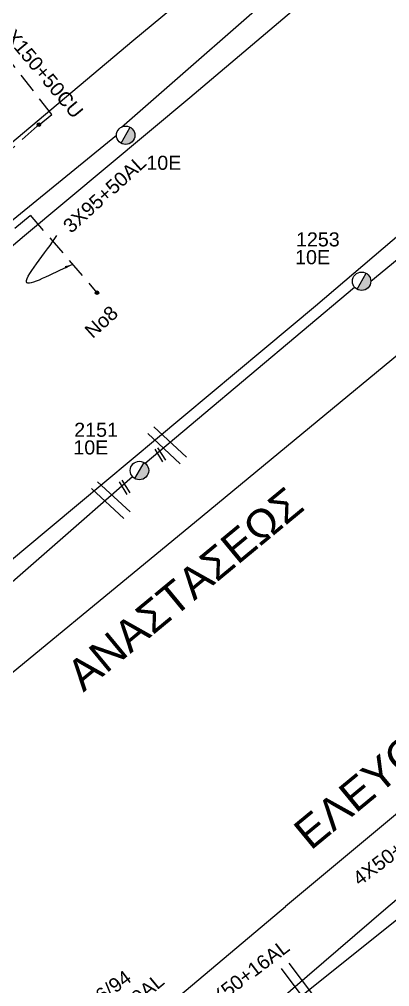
# Model space of a CAD drawing. Header units: millimetres. Extents: x 1266 to 3066, y 765 to 1784.
# Drawn here: x 1493.5 to 1540.8, y 1570.9 to 1694.6 of the extents above; entities that cross this region are included whole.
import ezdxf

# ---------------------------------------------------------------- set-up
doc = ezdxf.new("R2010")
doc.units = ezdxf.units.MM
doc.linetypes.add('DASHED', pattern=[19.05, 12.7, -6.35])
for name, color, linetype in [('Άγνωστα', 7, 'Continuous'), ('Γυμνά εναέρια ΧΤ και ΦΟΠ (3Φ)   4x50+16AL', 7, 'Continuous'), ('Επιγραφές - Σχήματα', 7, 'Continuous'), ('Καλώδια ΧΤ   3x150+50AL', 7, 'DASHED'), ('Καλώδια ΧΤ   3x150+50CU', 7, 'DASHED'), ('Μηχανική τομή', 7, 'Continuous'), ('Στύλος ΦΜ', 7, 'Continuous'), ('Στύλος ΦΜ @ 1', 7, 'Continuous'), ('Συνδέσεις', 7, 'Continuous'), ('Συνεστραμμένα ΧΤ   3x70+54.6+25 AL', 7, 'SYN_LINE'), ('Τομή', 7, 'Continuous'), ('Υπόβαθρο ΔΕΗ', 7, 'Continuous')]:
    doc.layers.add(name, color=color, linetype=linetype)
doc.styles.get("Standard").update_dxf_attribs({"font": 'arial.ttf'})
doc.linetypes.add('SYN_LINE', pattern='A,0.5,-0.0001,["/\\/\\/\\/",Standard,S=0.1,R=0,X=0,Y=-0.05],-0.25', length=0.7501)
doc.dimstyles.new('ISO-25', dxfattribs={"dimtxt": 2.5, "dimasz": 2.5, "dimexe": 1.25, "dimexo": 0.625, "dimtad": 1, "dimtxsty": 'Standard', "dimcen": 2.5, "dimadec": 0, "dimazin": 0, "dimtfac": 1, "dimtmove": 0, "dimatfit": 3, "dimfxl": 1, "dimarcsym": 0})

# ---------------------------------------------------------------- blocks, each defined once
blk = doc.blocks.new('ΥΠΑΡΧΩΝ ΤΣΙΜΕΝΤΕΝΙΟΣ ΣΤΥΛΟΣ')
at = {"layer": 'Στύλος ΦΜ'}
blk.add_hatch(color=7, dxfattribs=at).paths.add_polyline_path([(-1.29, -2.28, 0.574793), (2.62, 0, 0.268822), (1.3, 2.27)])
at = {"layer": 'Στύλος ΦΜ', "color": 7}
blk.add_line((-1.29, -2.28), (1.3, 2.27), dxfattribs=at)
blk.add_circle((0, 0), 2.62, dxfattribs=at)
at = {"layer": 'Στύλος ΦΜ', "flags": 4}
for tag, p in [('ΑΡΙΘΜΟΣ', (-4.68, 8.05)), ('ΤΥΠΟΣ', (-4.91, 3.03))]:
    blk.add_attdef(tag, p, '', height=4, dxfattribs=at)
blk = doc.blocks.new('_ΣΥΝΔΕΣΗ')
at = {"layer": 'Συνδέσεις', "linetype": 'SYN_LINE', "ltscale": 40}
blk.add_hatch(color=256, dxfattribs=at).paths.add_polyline_path([(0.5, -0.01, 1), (-0.5, -0.01, 1)])
at = {"layer": 'Συνδέσεις'}
blk.add_circle((0, -0.01), 0.5, dxfattribs=at)
blk = doc.blocks.new('ΜΗΧΑΝΙΚΗ ΤΟΜΗ')
at = {"layer": 'Μηχανική τομή', "ltscale": 40}
for p, q in [((-1.89, 0.78), (1.89, 0.78)), ((1.89, 0), (-1.89, 0))]:
    blk.add_line(p, q, dxfattribs=at)
blk = doc.blocks.new('ΤΟΜΗ')
at = {"layer": 'Τομή', "ltscale": 40}
for p, q in [((-5.68, 0), (5.68, 0)), ((5.68, -2.33), (-5.68, -2.33))]:
    blk.add_line(p, q, dxfattribs=at)

msp = doc.modelspace()

# ---------------------------------------------------------------- linework, layer by layer
at = {"layer": 'Άγνωστα', "color": 30, "ltscale": 0.2}
for points in [[(1506.51, 1680.81), (1529.99, 1701.38)], [(1485.03, 1662.77), (1505.88, 1679.77)]]:
    msp.add_lwpolyline(points, dxfattribs=at)
at = {"layer": 'Άγνωστα', "color": 30, "linetype": 'DASHED', "ltscale": 0.2}
msp.add_lwpolyline([(1485.92, 1660.83), (1486.94, 1660.01), (1487.43, 1660.16), (1487.64, 1660.76), (1487.06, 1662.97), (1494.87, 1669.53), (1503.39, 1659.64)], dxfattribs=at)
at = {"layer": 'Γυμνά εναέρια ΧΤ και ΦΟΠ (3Φ)   4x50+16AL', "color": 85}
for points in [[(1540.62, 1581.16), (1556.15, 1594.19)], [(1525.99, 1568.59), (1540.62, 1581.16)]]:
    msp.add_lwpolyline(points, dxfattribs=at)
at = {"layer": 'Καλώδια ΧΤ   3x150+50CU', "color": 30, "ltscale": 0.2}
for points in [[(1496.02, 1681.09), (1497.63, 1682.44), (1489.22, 1693.15)], [(1477.48, 1663.72), (1479.97, 1666.95), (1485.32, 1671.61), (1496.05, 1681.22)]]:
    msp.add_lwpolyline(points, dxfattribs=at)
at = {"layer": 'Συνεστραμμένα ΧΤ   3x70+54.6+25 AL', "color": 27, "ltscale": 20}
for points in [[(1538.39, 1661.1), (1571.83, 1688.64)], [(1509.54, 1637.84), (1536.31, 1660.34)]]:
    msp.add_lwpolyline(points, dxfattribs=at)
at = {"layer": 'Συνεστραμμένα ΧΤ   3x70+54.6+25 AL', "color": 151, "ltscale": 20}
msp.add_lwpolyline([(1486.67, 1617.53), (1507.94, 1636.13)], dxfattribs=at)
at = {"layer": 'Υπόβαθρο ΔΕΗ'}
for points in [[(1514, 1762.2), (1494.32, 1747.18), (1469.13, 1727.86), (1437.25, 1703.91), (1384.11, 1663.49), (1415.6, 1615.91), (1444.38, 1638.77), (1474.75, 1663.94), (1508.1, 1691.98), (1547.14, 1724.34), (1570.75, 1744.78), (1571.38, 1751.01), (1562.06, 1762.46)], [(1575.69, 1735.91), (1581.89, 1733.3), (1597.39, 1713.99), (1563.33, 1685.18), (1531.31, 1657.9), (1494.3, 1626.98), (1459.72, 1598.04), (1439.23, 1581.16), (1428.16, 1597.51), (1422.19, 1606.06), (1434.74, 1616.7), (1468.87, 1645.49), (1494.14, 1666.95), (1515.27, 1684.58), (1534.06, 1700.55), (1553.56, 1716.87), (1565.36, 1727.23), (1575.69, 1735.91)], [(1457.35, 1581.16), (1483.69, 1603.78), (1516.84, 1631.07), (1556.74, 1664.05), (1588.52, 1691.41), (1604.35, 1705.76), (1633.5, 1669.43), (1603.24, 1644.31), (1567.66, 1614.67), (1527.47, 1581.16)], [(1457.35, 1581.16), (1445.54, 1570.21), (1457.33, 1550.59), (1468.92, 1533.09), (1509.14, 1565.67), (1527.47, 1581.16)], [(1543.84, 1581.16), (1526.96, 1567.63), (1548.34, 1539.71), (1565.1, 1517.07), (1605.72, 1551.35), (1641.66, 1581.16)]]:
    msp.add_lwpolyline(points, dxfattribs=at)

# ---------------------------------------------------------------- block references
at = {"layer": 'Μηχανική τομή', "xscale": 0.4999999999998547, "yscale": 0.4999999999998547, "zscale": 0.4999999999998547, "rotation": 121.5648545212797}
for p in [(1511.64, 1639.01), (1507.08, 1634.84)]:
    msp.add_blockref('ΜΗΧΑΝΙΚΗ ΤΟΜΗ', p, dxfattribs=at)
at = {"layer": 'Στύλος ΦΜ @ 1', "ltscale": 40}
ref = msp.add_blockref('ΥΠΑΡΧΩΝ ΤΣΙΜΕΝΤΕΝΙΟΣ ΣΤΥΛΟΣ', (1507.06, 1679.77), dxfattribs=dict(at, xscale=0.4499999999998181, yscale=0.4499999999998181, zscale=0.4499999999998181))
ref.add_attrib('ΤΥΠΟΣ', '10E', (1509.7, 1675.35), dxfattribs={"layer": 'Στύλος ΦΜ', "height": 1.8, "flags": 4})
ref = msp.add_blockref('ΥΠΑΡΧΩΝ ΤΣΙΜΕΝΤΕΝΙΟΣ ΣΤΥΛΟΣ', (1537.21, 1661.1), dxfattribs=dict(at, xscale=0.4499999999998181, yscale=0.4499999999998181, zscale=0.4499999999998181))
ref.add_attrib('ΤΥΠΟΣ', '10E', (1528.71, 1663.28), dxfattribs={"layer": 'Στύλος ΦΜ', "height": 1.8, "flags": 4})
ref.add_attrib('ΑΡΙΘΜΟΣ', '1253', (1528.82, 1665.55), dxfattribs={"layer": 'Στύλος ΦΜ', "height": 1.8, "flags": 4})
ref = msp.add_blockref('ΥΠΑΡΧΩΝ ΤΣΙΜΕΝΤΕΝΙΟΣ ΣΤΥΛΟΣ', (1508.82, 1636.9), dxfattribs=dict(at, xscale=0.4499999999998181, yscale=0.4499999999998181, zscale=0.4499999999998181))
ref.add_attrib('ΤΥΠΟΣ', '10E', (1500.37, 1638.95), dxfattribs={"layer": 'Στύλος ΦΜ', "height": 1.8, "flags": 4})
ref.add_attrib('ΑΡΙΘΜΟΣ', '2151', (1500.48, 1641.21), dxfattribs={"layer": 'Στύλος ΦΜ', "height": 1.8, "flags": 4})
at = {"layer": 'Συνδέσεις', "xscale": 0.4499999999998181, "yscale": 0.4499999999998181, "zscale": 0.4499999999998181}
for p in [(1495.96, 1681.12), (1503.39, 1659.64)]:
    msp.add_blockref('_ΣΥΝΔΕΣΗ', p, dxfattribs=at)
at = {"layer": 'Τομή'}
for p, xscale, yscale, zscale, rotation in [((1512.75, 1640.55), 0.4999999999997917, 0.4999999999997917, 0.4999999999997917, 317.2437314324536), ((1505.55, 1633.53), 0.4999999999997917, 0.4999999999997917, 0.4999999999997917, 317.2437314324536), ((1529.62, 1571.64), 0.5000000000000207, 0.5000000000000207, 0.5000000000000207, 306.8189609558081)]:
    msp.add_blockref('ΤΟΜΗ', p, dxfattribs=dict(at, xscale=xscale, yscale=yscale, zscale=zscale, rotation=rotation))

# ---------------------------------------------------------------- texts
at = {"layer": 'Γυμνά εναέρια ΧΤ και ΦΟΠ (3Φ)   4x50+16AL', "color": 7, "char_height": 1.8, "width": 168.3718, "attachment_point": 1}
for insert, rotation in [((1535.87, 1585.15), 37.069), ((1516.59, 1569.02), 37.4182)]:
    msp.add_mtext('4X50+16AL', dxfattribs=dict(at, insert=insert, rotation=rotation))
at = {"layer": 'Επιγραφές - Σχήματα', "color": 7, "char_height": 1.8}
for s, insert, width, attachment_point, rotation in [('3X95+50AL', (1499.48, 1667.8), 27.8484, 4, 42.2781), ('No8', (1502.24, 1654.35), 27.8484, 4, 42.2781), ('366/94', (1500.73, 1568.52), 168.3718, 1, 36.8152)]:
    msp.add_mtext(s, dxfattribs=dict(at, insert=insert, width=width, attachment_point=attachment_point, rotation=rotation))
at = {"layer": 'Επιγραφές - Σχήματα', "linetype": 'Continuous', "char_height": 4, "width": 13.3189, "attachment_point": 1, "rotation": 39.5661}
for s, insert in [('ΑΝΑΣΤΑΣΕΩΣ', (1499.11, 1611.57)), ('ΕΛΕΥΘΕΡΙΑΣ', (1528.16, 1591.32))]:
    msp.add_mtext(s, dxfattribs=dict(at, insert=insert))
at = {"layer": 'Καλώδια ΧΤ   3x150+50AL', "color": 7, "insert": (1499.74, 1563.42), "char_height": 1.8, "width": 168.3718, "attachment_point": 1, "rotation": 39.525}
msp.add_mtext('3X150+50AL', dxfattribs=at)
at = {"layer": 'Καλώδια ΧΤ   3x150+50CU', "color": 7, "insert": (1492.05, 1694.55), "char_height": 1.8, "width": 168.3718, "attachment_point": 1, "rotation": 309.9044}
msp.add_mtext('3X150+50CU', dxfattribs=at)

# ---------------------------------------------------------------- leaders
at = {"layer": 'Επιγραφές - Σχήματα', "ltscale": 0.2, "path_type": 1}
msp.add_leader([(1500.28, 1663.25), (1494.44, 1660.9), (1498.28, 1666.96)], dimstyle='ISO-25', override={"dimasz": 1, "dimgap": 0.625, "dimtad": 0}, dxfattribs=at)

doc.saveas('drawing.dxf')
